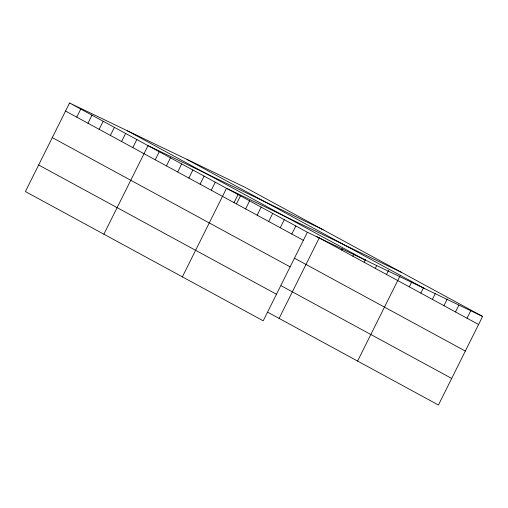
<?xml version="1.0" encoding="UTF-8"?>
<svg xmlns="http://www.w3.org/2000/svg" width="508" height="508" viewBox="0 0 508 508"><rect width="100%" height="100%" fill="white"/><g stroke="black" fill="none" stroke-linecap="round" stroke-linejoin="round"><path stroke-width="0.76" d="M69.558 102.991L25.4 191.554L263.22 320.808L307.378 232.245L69.558 102.991L244.78 187.192L482.6 316.446L438.442 405.009L267.894 312.318M76.752 117.138L80.772 109.08M87.96 123.234L91.98 115.176M99.174 129.33L103.194 121.272M110.388 135.42L114.402 127.362M121.596 141.516L125.616 133.458M132.81 147.606L136.823 139.548M103.88 234.213L148.038 145.644L323.259 229.845M155.232 159.791L159.252 151.74M166.446 165.887L170.459 157.829M177.654 171.983L181.674 163.925M188.868 178.073L192.881 170.015M200.076 184.169L204.095 176.111M211.29 190.259L215.303 182.201M182.359 276.866L226.517 188.297L401.739 272.498M234.048 202.635L238.068 194.577M236.582 203.638L240.417 195.948M245.605 208.909L249.619 200.851M257.156 215.189L261.169 207.131M268.707 221.469L272.72 213.411M280.257 227.743L284.27 219.685M291.808 234.023L295.827 225.965M279.102 318.408L319.246 237.903M341.668 250.088L342.335 248.742M352.876 256.178L353.885 254.165M364.09 262.274L365.43 259.588M375.304 268.37L376.644 265.684M386.512 274.46L388.525 270.434M357.581 361.061L400.069 275.857M409.277 286.829L411.62 282.13M420.827 293.11L423.507 287.738M432.378 299.39L435.394 293.345M443.929 305.664L447.275 298.952M455.479 311.944L458.826 305.232M467.03 318.224L471.049 310.166M307.378 232.245L482.6 316.446M186.957 159.404L424.777 288.658M127.381 130.778L365.201 260.026M316.605 236.468L478.58 324.498M65.538 111.049L303.359 240.303M294.786 258.375L465.334 351.066M52.292 137.617L290.112 266.871M281.14 285.75L451.688 378.441M38.646 164.986L276.466 294.24"/></g></svg>
